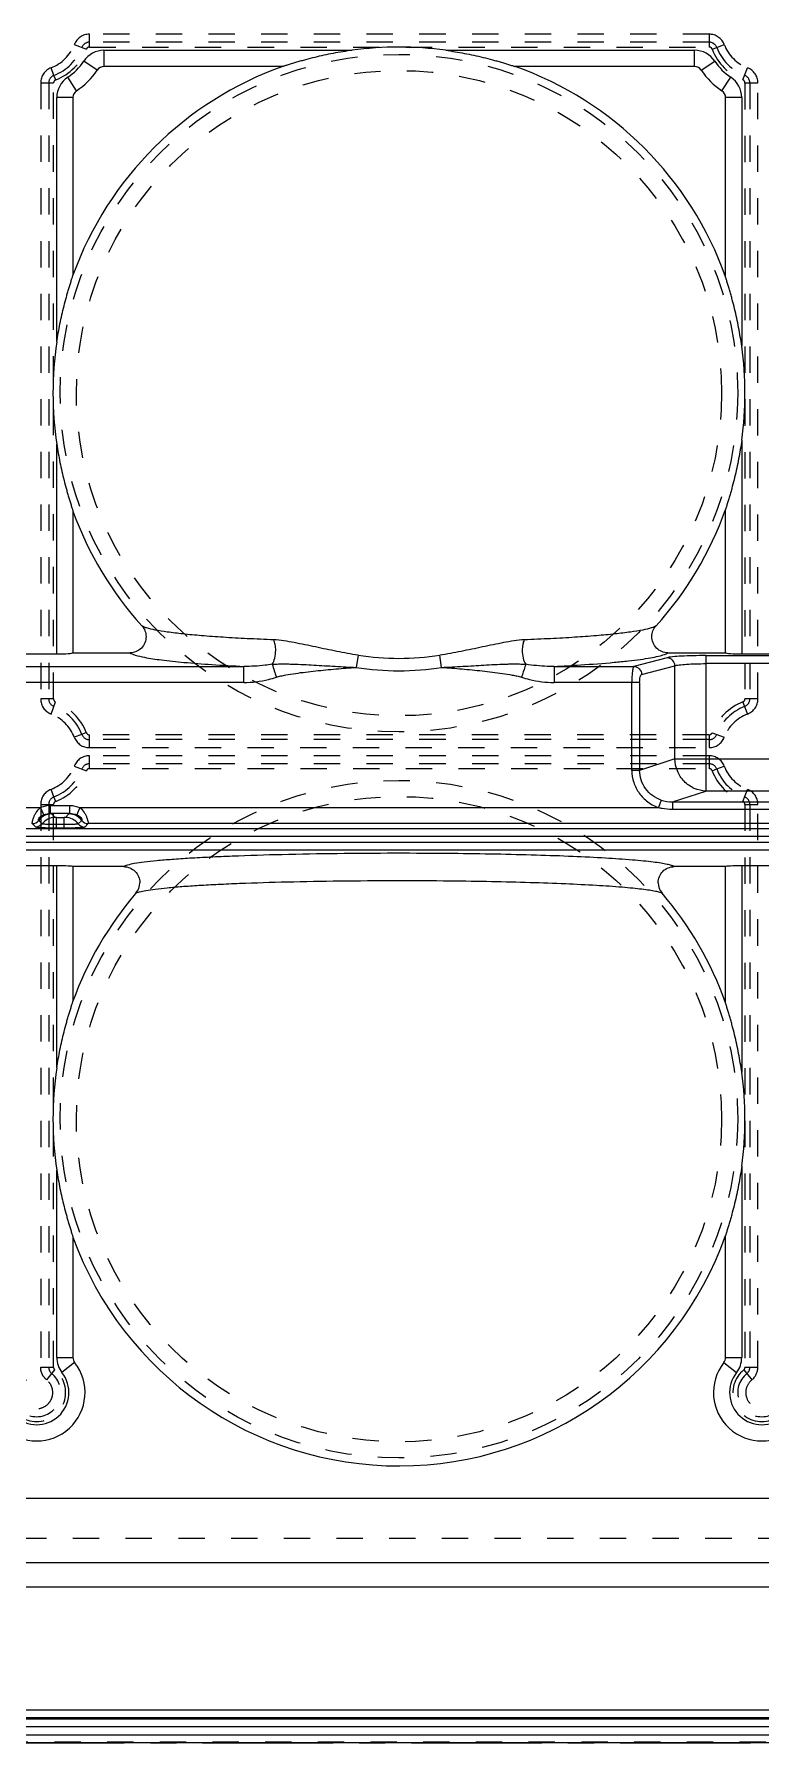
# Model space of a CAD drawing. Header units: millimetres. Extents: x -840 to 1682, y -9216 to -2117.
# Drawn here: x 79.6 to 124.6, y -2617 to -2511.1 of the extents above; entities that cross this region are included whole.
import ezdxf

# ---------------------------------------------------------------- set-up
doc = ezdxf.new("R2010")
doc.units = ezdxf.units.MM
doc.header["$LTSCALE"] = 16.335
doc.linetypes.add('CENTER', pattern=[0.6, 0.375, -0.075, 0.075, -0.075])
doc.linetypes.add('HIDDEN', pattern=[0.2, 0.1, -0.1])
doc.layers.get('0').update_dxf_attribs({"linetype": 'CONTINUOUS'})
doc.layers.add('DEFAULT_2', color=8, linetype='HIDDEN')

msp = doc.modelspace()

# ---------------------------------------------------------------- linework, layer by layer
at = {"color": 7, "linetype": 'Continuous'}
for p, q in [((83.9, -2512.081), (83.9, -2513.081)), ((83.9, -2512.081), (99.281, -2512.081)), ((105.091, -2512.081), (120.51, -2512.081)), ((120.51, -2513.081), (120.51, -2512.081)), ((83.482, -2513.306), (82.647, -2512.756)), ((94.979, -2513.081), (83.9, -2513.081)), ((120.51, -2513.081), (109.393, -2513.081)), ((120.928, -2513.306), (121.763, -2512.756)), ((82.199, -2514.59), (81.649, -2513.754)), ((122.211, -2514.59), (122.761, -2513.754)), ((80.974, -2530.16), (80.974, -2515.007)), ((81.974, -2515.007), (80.974, -2515.007)), ((81.974, -2515.007), (81.974, -2526.018)), ((122.436, -2526.125), (122.436, -2515.007)), ((123.436, -2515.007), (122.436, -2515.007)), ((123.436, -2515.007), (123.436, -2530.427)), ((123.436, -2536.236), (123.436, -2549.492)), ((80.974, -2549.492), (80.974, -2536.502)), ((81.974, -2540.644), (81.974, -2549.422)), ((122.436, -2549.422), (122.436, -2540.538)), ((78.474, -2549.492), (80.974, -2549.492)), ((81.974, -2549.422), (85.509, -2549.422)), ((99.658, -2549.576), (99.54, -2550.331)), ((104.832, -2550.331), (104.714, -2549.576)), ((118.805, -2549.729), (116.747, -2550.266)), ((118.863, -2549.422), (122.436, -2549.422)), ((121.22, -2549.6), (128.151, -2549.6)), ((121.22, -2549.6), (121.22, -2557.991)), ((128.151, -2550.098), (121.22, -2550.098)), ((123.436, -2549.492), (125.936, -2549.492)), ((92.569, -2551.264), (74.845, -2551.264)), ((75.844, -2550.266), (92.569, -2550.266)), ((92.569, -2551.264), (92.569, -2550.266)), ((111.803, -2550.266), (116.747, -2550.266)), ((111.803, -2550.266), (111.803, -2551.264)), ((117.106, -2551.264), (111.803, -2551.264)), ((116.623, -2556.711), (116.623, -2551.264)), ((117.106, -2551.264), (117.106, -2556.711)), ((117.23, -2550.765), (119.289, -2550.228)), ((119.289, -2555.999), (119.289, -2550.228)), ((119.289, -2555.999), (117.106, -2556.711)), ((119.289, -2555.999), (130.083, -2555.999)), ((117.106, -2556.711), (116.623, -2556.711)), ((118.443, -2558.551), (118.279, -2559.016)), ((119.15, -2558.667), (121.22, -2557.991)), ((119.15, -2558.667), (130.221, -2558.667)), ((119.15, -2558.667), (119.15, -2559.115)), ((128.151, -2557.991), (121.22, -2557.991)), ((75.844, -2559.016), (79.971, -2559.016)), ((80.162, -2559.47), (79.971, -2559.016)), ((80.591, -2558.89), (81.781, -2558.89)), ((80.591, -2559.39), (80.591, -2558.89)), ((81.781, -2559.39), (80.591, -2559.39)), ((80.865, -2559.629), (80.65, -2559.414)), ((80.949, -2559.633), (81.422, -2559.633)), ((80.949, -2560.294), (80.949, -2559.633)), ((81.422, -2560.294), (81.422, -2559.633)), ((81.721, -2559.414), (81.506, -2559.629)), ((81.781, -2559.39), (81.781, -2558.89)), ((82.4, -2559.016), (82.21, -2559.471)), ((82.4, -2559.016), (118.279, -2559.016)), ((119.15, -2559.115), (130.221, -2559.115)), ((75.589, -2560.307), (173.782, -2560.307)), ((79.452, -2560.015), (79.668, -2560.23)), ((80.067, -2560.03), (79.852, -2559.815)), ((81.422, -2560.074), (80.949, -2560.074)), ((81.422, -2560.294), (80.95, -2560.294)), ((82.52, -2559.815), (82.305, -2560.03)), ((82.704, -2560.23), (82.92, -2560.015)), ((166.452, -2560.015), (82.92, -2560.015)), ((173.782, -2560.806), (75.589, -2560.806)), ((76.15, -2561.157), (173.221, -2561.157)), ((173.221, -2561.657), (76.15, -2561.657)), ((80.974, -2562.627), (78.474, -2562.627)), ((80.974, -2575.16), (80.974, -2562.627)), ((85.12, -2562.68), (81.974, -2562.68)), ((81.974, -2562.68), (81.974, -2571.018)), ((122.436, -2562.68), (119.252, -2562.68)), ((122.436, -2571.125), (122.436, -2562.68)), ((125.936, -2562.627), (123.436, -2562.627)), ((123.436, -2562.627), (123.436, -2575.427)), ((80.974, -2593.11), (80.974, -2581.502)), ((123.436, -2581.236), (123.436, -2593.11)), ((81.974, -2585.644), (81.974, -2593.11)), ((122.436, -2593.11), (122.436, -2585.538)), ((80.974, -2593.11), (81.974, -2593.11)), ((82.081, -2593.419), (81.295, -2594.038)), ((122.329, -2593.419), (123.114, -2594.038)), ((122.436, -2593.11), (123.436, -2593.11)), ((54.686, -2601.831), (194.686, -2601.831)), ((194.686, -2605.831), (54.686, -2605.831)), ((194.686, -2607.331), (54.686, -2607.331)), ((54.686, -2614.935), (194.686, -2614.935)), ((194.686, -2615.435), (54.686, -2615.435)), ((54.686, -2615.49), (194.686, -2615.49)), ((194.686, -2615.989), (54.686, -2615.989)), ((54.686, -2616.488), (194.686, -2616.488)), ((194.686, -2616.987), (54.686, -2616.987))]:
    msp.add_line(p, q, dxfattribs=at)
at = {"color": 1, "linetype": 'CENTER', "ltscale": 1.320531}
msp.add_line((-26.47, -2616.987, 0), (275.842, -2616.987), dxfattribs=at)
at = {"color": 7, "linetype": 'Continuous'}
for centre, radius, start, end in [((83.9, -2513.581), 1.5, 90, 146.63299), ((102.186, -2533.331), 21.448, 82.21628, 97.78372), ((120.51, -2513.581), 1.5, 33.36701, 90), ((79.724, -2510.831), 3.5, 303.36701, 326.63299), ((102.186, -2533.331), 21.494, 109.59012, 160.10915), ((83.9, -2513.581), 0.5, 90, 146.63299), ((102.186, -2533.331), 21.494, 19.59012, 70.40988), ((120.51, -2513.581), 0.5, 33.36701, 90), ((124.686, -2510.831), 3.5, 213.36701, 236.63299), ((82.474, -2515.007), 1.5, 123.36701, 180), ((79.724, -2510.831), 4.5, 303.36701, 326.63299), ((124.686, -2510.831), 4.5, 213.36701, 236.63299), ((121.936, -2515.007), 1.5, 0, 56.63299), ((82.474, -2515.007), 0.5, 123.36701, 180), ((121.936, -2515.007), 0.5, 0, 56.63299), ((102.186, -2533.331), 21.448, 171.49761, 188.50239), ((102.186, -2533.331), 21.448, 352.21628, 7.78372), ((102.186, -2533.331), 21.494, 199.89085, 222.13302), ((102.186, -2533.331), 21.494, 317.86698, 340.40988), ((299.174, -2483.423), 215.44, 198.03883, 198.26353), ((102.186, -2533.331), 16.44, 261.15388, 278.84612), ((106.077, -2432.753), 117.653, 272.78977, 273.59528), ((102.186, -2533.331), 17.205, 261.15389, 278.84612), ((119.141, -2556.503), 2.164, 251.16862, 270.23847), ((80.654, -2560.415), 1.002, 90.18187, 143.15761), ((80.869, -2560.63), 1.002, 90.18222, 143.15791), ((81.503, -2560.63), 1.002, 36.83752, 89.8235), ((81.718, -2560.415), 1.002, 36.84223, 89.81792), ((79.451, -2559.513), 0.501, 270.06267, 323.01742), ((82.705, -2559.73), 0.501, 216.82973, 269.82352), ((82.919, -2559.515), 0.5, 216.86998, 270.04983), ((85.117, -2563.678), 1.002, 319.28714, 359.79701), ((119.255, -2563.677), 1.002, 180.21605, 220.71026), ((102.186, -2578.331), 21.494, 139.35698, 160.10915), ((102.186, -2578.331), 21.494, 19.59012, 40.64302), ((102.186, -2578.331), 21.448, 171.49761, 188.50239), ((102.186, -2578.331), 21.448, 352.21628, 7.78372), ((102.186, -2578.331), 21.494, 199.89085, 340.40988), ((79.724, -2595.275), 3, 141.78679, 38.21321), ((82.474, -2593.11), 1.5, 180, 218.21321), ((82.474, -2593.11), 0.5, 180, 218.21321), ((124.686, -2595.275), 3, 141.78679, 38.21321), ((121.936, -2593.11), 0.5, 321.78679, 0), ((121.936, -2593.11), 1.5, 321.78679, 360), ((79.724, -2595.275), 2, 141.78679, 38.21321), ((124.686, -2595.275), 2, 141.78679, 38.21321)]:
    msp.add_arc(centre, radius, start, end, dxfattribs=at)
for centre, ratio, start_param, end_param in [((80.974, -2549.422), 0.0699268, -1.5707963, 0), ((123.436, -2549.422), 0.0699268, 3.1415927, 4.712389), ((80.974, -2562.68), 0.0524078, 0, 1.5707963), ((123.436, -2562.68), 0.0524078, 1.5707963, 3.1415927)]:
    msp.add_ellipse(centre, major_axis=(1, 0), ratio=ratio, start_param=start_param, end_param=end_param, dxfattribs=at)
for points, knots in [([(99.281, -2512.081), (98.891, -2512.135), (98.308, -2512.23), (97.536, -2512.388), (96.964, -2512.52), (96.491, -2512.64), (96.119, -2512.742), (95.845, -2512.821), (95.581, -2512.899), (95.368, -2512.964), (95.21, -2513.013), (95.108, -2513.044), (95.037, -2513.067), (94.997, -2513.077), (94.983, -2513.081), (94.979, -2513.081)], [0, 0, 0, 0, 0.2672521, 0.4007301, 0.5338319, 0.6660163, 0.7314024, 0.7959073, 0.8588679, 0.9187894, 0.9465172, 0.9713472, 0.9907663, 0.9970191, 1, 1, 1, 1]), ([(105.091, -2512.081), (105.481, -2512.135), (106.064, -2512.23), (106.835, -2512.388), (107.408, -2512.52), (107.88, -2512.64), (108.253, -2512.742), (108.526, -2512.821), (108.791, -2512.899), (109.003, -2512.964), (109.162, -2513.013), (109.263, -2513.044), (109.334, -2513.067), (109.375, -2513.077), (109.388, -2513.081), (109.393, -2513.081)], [0, 0, 0, 0, 0.2672521, 0.4007301, 0.533832, 0.6660163, 0.7314024, 0.7959073, 0.8588679, 0.9187894, 0.9465172, 0.9713472, 0.9907663, 0.9970191, 1, 1, 1, 1]), ([(80.974, -2530.16), (81.03, -2529.783), (81.129, -2529.22), (81.289, -2528.476), (81.422, -2527.923), (81.542, -2527.468), (81.643, -2527.109), (81.72, -2526.846), (81.797, -2526.591), (81.861, -2526.388), (81.908, -2526.236), (81.938, -2526.14), (81.96, -2526.073), (81.97, -2526.035), (81.974, -2526.022), (81.974, -2526.018)], [0, 0, 0, 0, 0.2680547, 0.4019063, 0.5353348, 0.6677546, 0.7331989, 0.7976955, 0.8605415, 0.9201663, 0.9476319, 0.9720897, 0.9910511, 0.9971062, 1, 1, 1, 1]), ([(123.436, -2530.427), (123.382, -2530.036), (123.287, -2529.453), (123.129, -2528.682), (122.997, -2528.109), (122.877, -2527.637), (122.775, -2527.264), (122.697, -2526.991), (122.618, -2526.726), (122.553, -2526.514), (122.504, -2526.355), (122.473, -2526.254), (122.451, -2526.183), (122.44, -2526.142), (122.436, -2526.129), (122.436, -2526.125)], [0, 0, 0, 0, 0.2672521, 0.4007301, 0.5338319, 0.6660163, 0.7314024, 0.7959074, 0.8588679, 0.9187894, 0.9465172, 0.9713472, 0.9907663, 0.9970191, 1, 1, 1, 1]), ([(123.436, -2536.236), (123.382, -2536.626), (123.287, -2537.21), (123.129, -2537.981), (122.997, -2538.554), (122.877, -2539.026), (122.775, -2539.398), (122.697, -2539.672), (122.618, -2539.937), (122.553, -2540.149), (122.504, -2540.307), (122.473, -2540.409), (122.451, -2540.48), (122.44, -2540.52), (122.436, -2540.534), (122.436, -2540.538)], [0, 0, 0, 0, 0.2672521, 0.4007301, 0.5338319, 0.6660163, 0.7314024, 0.7959073, 0.8588679, 0.9187894, 0.9465172, 0.9713472, 0.9907663, 0.9970191, 1, 1, 1, 1]), ([(80.974, -2536.502), (81.03, -2536.879), (81.129, -2537.442), (81.289, -2538.187), (81.422, -2538.739), (81.542, -2539.195), (81.643, -2539.554), (81.72, -2539.817), (81.797, -2540.072), (81.861, -2540.275), (81.908, -2540.426), (81.938, -2540.522), (81.96, -2540.59), (81.97, -2540.628), (81.974, -2540.64), (81.974, -2540.644)], [0, 0, 0, 0, 0.2680549, 0.4019066, 0.5353352, 0.6677552, 0.7331996, 0.7976963, 0.8605423, 0.9201672, 0.9476326, 0.9720906, 0.9910512, 0.9971062, 1, 1, 1, 1]), ([(86.246, -2547.751), (86.328, -2547.841), (86.459, -2548.053), (86.506, -2548.298), (86.507, -2548.42)], [0, 0, 0, 0, 0.4998658, 1, 1, 1, 1]), ([(94.421, -2548.623), (93.875, -2548.601), (92.83, -2548.555), (91.338, -2548.471), (90.005, -2548.375), (88.852, -2548.269), (87.893, -2548.155), (87.144, -2548.035), (86.656, -2547.926), (86.381, -2547.828), (86.283, -2547.778), (86.246, -2547.751)], [0, 0, 0, 0, 0.1985426, 0.3805825, 0.5432661, 0.684339, 0.8018226, 0.8941066, 0.9601588, 0.9832801, 1, 1, 1, 1]), ([(118.126, -2547.751), (118.089, -2547.778), (117.99, -2547.828), (117.716, -2547.926), (117.227, -2548.035), (116.478, -2548.155), (115.52, -2548.269), (114.366, -2548.375), (113.034, -2548.471), (111.542, -2548.555), (110.496, -2548.601), (109.951, -2548.623)], [0, 0, 0, 0, 0.0167199, 0.0398412, 0.1058934, 0.1981774, 0.315661, 0.4567339, 0.6194175, 0.8014574, 1, 1, 1, 1]), ([(117.865, -2548.42), (117.866, -2548.298), (117.912, -2548.053), (118.044, -2547.841), (118.126, -2547.751)], [0, 0, 0, 0, 0.5001343, 1, 1, 1, 1]), ([(86.507, -2548.42), (86.508, -2548.55), (86.458, -2548.814), (86.236, -2549.148), (85.903, -2549.37), (85.639, -2549.422), (85.509, -2549.422)], [0, 0, 0, 0, 0.2499703, 0.499938, 0.74995, 1, 1, 1, 1]), ([(99.658, -2549.576), (99.213, -2549.507), (98.327, -2549.344), (97.227, -2549.112), (96.351, -2548.925), (95.7, -2548.794), (95.059, -2548.682), (94.632, -2548.63), (94.421, -2548.622)], [0, 0, 0, 0, 0.253636, 0.5071051, 0.6332358, 0.7581463, 0.8810535, 1, 1, 1, 1]), ([(94.545, -2549.273), (94.545, -2549.155), (94.526, -2548.933), (94.464, -2548.717), (94.421, -2548.623)], [0, 0, 0, 0, 0.5317047, 1, 1, 1, 1]), ([(109.951, -2548.622), (109.74, -2548.63), (109.313, -2548.682), (108.671, -2548.794), (108.02, -2548.925), (107.145, -2549.112), (106.045, -2549.344), (105.159, -2549.507), (104.714, -2549.576)], [0, 0, 0, 0, 0.1189365, 0.2418423, 0.3667554, 0.4928877, 0.746361, 1, 1, 1, 1]), ([(109.951, -2548.623), (109.907, -2548.717), (109.846, -2548.933), (109.827, -2549.155), (109.827, -2549.273)], [0, 0, 0, 0, 0.4682953, 1, 1, 1, 1]), ([(118.863, -2549.422), (118.732, -2549.422), (118.469, -2549.37), (118.136, -2549.148), (117.914, -2548.814), (117.864, -2548.55), (117.865, -2548.42)], [0, 0, 0, 0, 0.2500528, 0.5000632, 0.7500283, 1, 1, 1, 1]), ([(85.509, -2549.422), (85.549, -2549.451), (85.656, -2549.504), (85.952, -2549.608), (86.212, -2549.664), (86.404, -2549.702)], [0, 0, 0, 0, 0.1582489, 0.3767263, 1, 1, 1, 1]), ([(86.404, -2549.702), (86.752, -2549.77), (87.569, -2549.889), (88.96, -2550.034), (90.666, -2550.164), (91.904, -2550.234), (92.569, -2550.266)], [0, 0, 0, 0, 0.1718502, 0.399427, 0.6776951, 1, 1, 1, 1]), ([(94.324, -2550.136), (94.178, -2550.16), (93.596, -2550.243), (93.007, -2550.275), (92.569, -2550.266)], [0, 0, 0, 0, 0.2529661, 1, 1, 1, 1]), ([(94.324, -2550.136), (94.402, -2550.023), (94.51, -2549.735), (94.545, -2549.435), (94.545, -2549.273)], [0, 0, 0, 0, 0.4596432, 1, 1, 1, 1]), ([(94.324, -2550.137), (94.428, -2550.125), (94.64, -2550.119), (94.96, -2550.115), (95.283, -2550.116), (95.717, -2550.128), (96.262, -2550.15), (97.135, -2550.197), (98.227, -2550.263), (99.102, -2550.312), (99.54, -2550.331)], [0, 0, 0, 0, 0.0602949, 0.1216784, 0.1837314, 0.2460349, 0.3711525, 0.4966675, 0.7482224, 1, 1, 1, 1]), ([(104.832, -2550.331), (105.269, -2550.309), (106.144, -2550.265), (107.237, -2550.197), (108.109, -2550.15), (108.654, -2550.128), (109.088, -2550.116), (109.411, -2550.114), (109.731, -2550.119), (109.943, -2550.125), (110.047, -2550.137)], [0, 0, 0, 0, 0.2517823, 0.5033388, 0.6288513, 0.7539728, 0.8162741, 0.8783104, 0.9397326, 1, 1, 1, 1]), ([(110.047, -2550.137), (110.03, -2550.187), (109.942, -2550.455), (109.855, -2550.722), (109.784, -2550.939)], [0, 0, 0, 0, 0.1891415, 1, 1, 1, 1]), ([(109.827, -2549.273), (109.827, -2549.435), (109.861, -2549.735), (109.97, -2550.023), (110.047, -2550.136)], [0, 0, 0, 0, 0.5403547, 1, 1, 1, 1]), ([(111.803, -2550.266), (111.658, -2550.269), (111.071, -2550.266), (110.484, -2550.208), (110.047, -2550.136)], [0, 0, 0, 0, 0.2466728, 1, 1, 1, 1]), ([(113.455, -2550.174), (114.148, -2550.13), (115.134, -2550.058), (116.369, -2549.934), (117.121, -2549.843), (117.747, -2549.747), (118.243, -2549.649), (118.603, -2549.549), (118.797, -2549.47), (118.863, -2549.422)], [0, 0, 0, 0, 0.3803848, 0.54071, 0.6792849, 0.7950718, 0.887301, 0.9554954, 1, 1, 1, 1]), ([(121.22, -2549.6), (120.951, -2549.6), (120.444, -2549.605), (119.75, -2549.63), (119.259, -2549.662), (118.962, -2549.698), (118.85, -2549.717), (118.805, -2549.729)], [0, 0, 0, 0, 0.3323026, 0.6293088, 0.8597748, 0.9422444, 1, 1, 1, 1]), ([(119.289, -2550.228), (119.286, -2550.102), (119.185, -2549.844), (118.929, -2549.731), (118.806, -2549.729)], [0, 0, 0, 0, 0.5055627, 1, 1, 1, 1]), ([(119.289, -2550.228), (119.324, -2550.216), (119.414, -2550.197), (119.652, -2550.161), (120.045, -2550.128), (120.6, -2550.104), (121.006, -2550.098), (121.22, -2550.098)], [0, 0, 0, 0, 0.0583906, 0.1412184, 0.3718441, 0.6685331, 1, 1, 1, 1]), ([(92.569, -2551.264), (93.08, -2551.264), (93.767, -2551.179), (94.424, -2550.992), (94.587, -2550.939)], [0, 0, 0, 0, 0.7496032, 1, 1, 1, 1]), ([(94.587, -2550.941), (94.68, -2550.909), (94.873, -2550.86), (95.27, -2550.777), (95.78, -2550.697), (96.399, -2550.614), (97.232, -2550.52), (98.279, -2550.422), (99.119, -2550.359), (99.54, -2550.331)], [0, 0, 0, 0, 0.0588837, 0.1193484, 0.243262, 0.3684963, 0.4943036, 0.7468201, 1, 1, 1, 1]), ([(104.832, -2550.331), (105.253, -2550.359), (106.093, -2550.422), (107.141, -2550.521), (107.975, -2550.615), (108.595, -2550.698), (109.105, -2550.778), (109.5, -2550.86), (109.692, -2550.909), (109.784, -2550.94)], [0, 0, 0, 0, 0.2533793, 0.5060914, 0.6319981, 0.7573229, 0.8813502, 0.9416331, 1, 1, 1, 1]), ([(109.784, -2550.939), (109.947, -2550.992), (110.604, -2551.179), (111.291, -2551.264), (111.803, -2551.264)], [0, 0, 0, 0, 0.2503917, 1, 1, 1, 1]), ([(116.747, -2550.266), (116.736, -2550.272), (116.716, -2550.306), (116.695, -2550.369), (116.675, -2550.465), (116.649, -2550.643), (116.628, -2550.913), (116.623, -2551.141), (116.623, -2551.264)], [0, 0, 0, 0, 0.0384009, 0.1054832, 0.2019982, 0.325442, 0.6375242, 1, 1, 1, 1]), ([(116.747, -2550.266), (116.871, -2550.269), (117.126, -2550.381), (117.228, -2550.639), (117.23, -2550.765)], [0, 0, 0, 0, 0.494428, 1, 1, 1, 1]), ([(117.106, -2551.264), (117.106, -2551.202), (117.111, -2551.088), (117.136, -2550.934), (117.168, -2550.827), (117.209, -2550.771), (117.23, -2550.765)], [0, 0, 0, 0, 0.3493043, 0.6522328, 0.872986, 1, 1, 1, 1]), ([(121.22, -2557.991), (120.971, -2557.985), (120.467, -2557.871), (119.833, -2557.423), (119.403, -2556.77), (119.294, -2556.255), (119.289, -2555.999)], [0, 0, 0, 0, 0.245762, 0.4950758, 0.7472487, 1, 1, 1, 1]), ([(116.623, -2556.711), (116.623, -2556.963), (116.702, -2557.469), (117.05, -2558.151), (117.589, -2558.694), (118.042, -2558.932), (118.279, -2559.016)], [0, 0, 0, 0, 0.249992, 0.4999575, 0.7499622, 1, 1, 1, 1]), ([(118.443, -2558.551), (118.065, -2558.422), (117.366, -2557.929), (117.104, -2557.109), (117.106, -2556.711)], [0, 0, 0, 0, 0.5014469, 1, 1, 1, 1]), ([(79.452, -2560.015), (79.45, -2560.011), (79.45, -2560), (79.451, -2559.979), (79.455, -2559.947), (79.466, -2559.885), (79.489, -2559.785), (79.532, -2559.644), (79.599, -2559.484), (79.73, -2559.258), (79.867, -2559.104), (79.971, -2559.016)], [0, 0, 0, 0, 0.0095286, 0.0282282, 0.0561873, 0.0931447, 0.1924247, 0.3216457, 0.4746722, 0.6437034, 1, 1, 1, 1]), ([(79.852, -2559.815), (79.849, -2559.813), (79.845, -2559.801), (79.844, -2559.765), (79.853, -2559.707), (79.891, -2559.631), (79.965, -2559.568), (80.059, -2559.513), (80.127, -2559.483), (80.162, -2559.47)], [0, 0, 0, 0, 0.0222319, 0.0644388, 0.2204978, 0.3573571, 0.5611975, 0.781847, 1, 1, 1, 1]), ([(80.65, -2559.414), (80.648, -2559.411), (80.63, -2559.399), (80.608, -2559.394), (80.591, -2559.39)], [0, 0, 0, 0, 0.1562134, 1, 1, 1, 1]), ([(80.949, -2559.633), (80.939, -2559.633), (80.92, -2559.633), (80.895, -2559.632), (80.878, -2559.63), (80.867, -2559.631), (80.865, -2559.629)], [0, 0, 0, 0, 0.3603687, 0.6737862, 0.9001245, 1, 1, 1, 1]), ([(81.506, -2559.629), (81.504, -2559.631), (81.494, -2559.63), (81.477, -2559.632), (81.451, -2559.633), (81.432, -2559.633), (81.422, -2559.633)], [0, 0, 0, 0, 0.0998736, 0.3262089, 0.6396259, 1, 1, 1, 1]), ([(81.781, -2559.39), (81.774, -2559.391), (81.753, -2559.397), (81.731, -2559.404), (81.721, -2559.414)], [0, 0, 0, 0, 0.3556612, 1, 1, 1, 1]), ([(82.21, -2559.47), (82.244, -2559.483), (82.312, -2559.513), (82.407, -2559.568), (82.481, -2559.631), (82.519, -2559.707), (82.528, -2559.765), (82.527, -2559.801), (82.523, -2559.813), (82.52, -2559.815)], [0, 0, 0, 0, 0.2180196, 0.4382737, 0.6424046, 0.78023, 0.9356886, 0.9777985, 1, 1, 1, 1]), ([(82.4, -2559.016), (82.505, -2559.104), (82.642, -2559.258), (82.772, -2559.485), (82.839, -2559.645), (82.883, -2559.785), (82.906, -2559.885), (82.916, -2559.947), (82.921, -2559.979), (82.922, -2560), (82.922, -2560.011), (82.92, -2560.015)], [0, 0, 0, 0, 0.3565989, 0.5255132, 0.6787638, 0.8078898, 0.9070026, 0.9438797, 0.9717622, 0.9904672, 1, 1, 1, 1]), ([(118.279, -2559.016), (118.35, -2559.032), (118.637, -2559.091), (118.93, -2559.115), (119.15, -2559.115)], [0, 0, 0, 0, 0.2480986, 1, 1, 1, 1]), ([(80.95, -2560.294), (80.791, -2560.294), (80.56, -2560.292), (80.265, -2560.284), (80.076, -2560.277), (79.918, -2560.268), (79.798, -2560.257), (79.721, -2560.248), (79.683, -2560.238), (79.671, -2560.234), (79.668, -2560.23)], [0, 0, 0, 0, 0.3700429, 0.538497, 0.6875436, 0.8119488, 0.9074363, 0.9704806, 0.9893804, 1, 1, 1, 1]), ([(80.949, -2560.074), (80.84, -2560.074), (80.681, -2560.072), (80.478, -2560.067), (80.348, -2560.062), (80.24, -2560.055), (80.156, -2560.049), (80.103, -2560.04), (80.073, -2560.036), (80.067, -2560.03)], [0, 0, 0, 0, 0.37001, 0.5385024, 0.6875413, 0.8118319, 0.9072853, 0.9705228, 1, 1, 1, 1]), ([(82.304, -2560.03), (82.298, -2560.036), (82.269, -2560.04), (82.216, -2560.049), (82.132, -2560.055), (82.024, -2560.062), (81.893, -2560.067), (81.69, -2560.072), (81.532, -2560.074), (81.422, -2560.074)], [0, 0, 0, 0, 0.0292857, 0.0923867, 0.1879045, 0.3123134, 0.4613687, 0.6298512, 1, 1, 1, 1]), ([(82.704, -2560.23), (82.695, -2560.239), (82.652, -2560.245), (82.575, -2560.258), (82.453, -2560.267), (82.296, -2560.277), (82.106, -2560.284), (81.812, -2560.292), (81.581, -2560.294), (81.422, -2560.294)], [0, 0, 0, 0, 0.0296319, 0.0923516, 0.1877508, 0.3122422, 0.4613334, 0.6298126, 1, 1, 1, 1]), ([(105.529, -2561.87), (104.33, -2561.858), (101.937, -2561.847), (98.407, -2561.869), (95.044, -2561.928), (92.416, -2562.008), (90.509, -2562.092), (89.264, -2562.159), (88.162, -2562.232), (87.217, -2562.311), (86.438, -2562.394), (85.835, -2562.479), (85.444, -2562.556), (85.226, -2562.625), (85.149, -2562.66), (85.12, -2562.68)], [0, 0, 0, 0, 0.175704, 0.3508607, 0.5177021, 0.6688351, 0.7363827, 0.7975757, 0.8517268, 0.8982571, 0.9366522, 0.9665371, 0.9876397, 0.9948902, 1, 1, 1, 1]), ([(85.12, -2562.68), (85.25, -2562.68), (85.513, -2562.732), (85.846, -2562.954), (86.069, -2563.288), (86.119, -2563.551), (86.119, -2563.681)], [0, 0, 0, 0, 0.2500212, 0.5000408, 0.7500193, 1, 1, 1, 1]), ([(119.252, -2562.68), (119.202, -2562.647), (119.056, -2562.593), (118.781, -2562.526), (118.397, -2562.459), (117.908, -2562.392), (117.316, -2562.328), (116.332, -2562.24), (114.879, -2562.142), (112.894, -2562.045), (110.629, -2561.965), (108.142, -2561.905), (106.417, -2561.88), (105.529, -2561.87)], [0, 0, 0, 0, 0.012926, 0.0334713, 0.0617448, 0.0976529, 0.1409844, 0.1914975, 0.3127275, 0.4582425, 0.6242201, 0.8064578, 1, 1, 1, 1]), ([(118.253, -2563.681), (118.252, -2563.551), (118.304, -2563.288), (118.525, -2562.954), (118.858, -2562.732), (119.121, -2562.68), (119.252, -2562.68)], [0, 0, 0, 0, 0.2499662, 0.4998712, 0.7499574, 1, 1, 1, 1]), ([(85.876, -2564.331), (85.903, -2564.312), (85.977, -2564.279), (86.183, -2564.213), (86.555, -2564.139), (87.13, -2564.057), (87.874, -2563.978), (88.776, -2563.903), (89.829, -2563.832), (91.019, -2563.768), (92.843, -2563.688), (95.355, -2563.611), (98.571, -2563.555), (101.946, -2563.533), (104.234, -2563.544), (105.38, -2563.556)], [0, 0, 0, 0, 0.0050521, 0.0122487, 0.0332584, 0.0630732, 0.1014205, 0.1479233, 0.2020677, 0.2632689, 0.3308409, 0.4820432, 0.6489726, 0.8242123, 1, 1, 1, 1]), ([(105.38, -2563.556), (106.23, -2563.565), (107.88, -2563.589), (110.258, -2563.647), (112.425, -2563.724), (114.322, -2563.816), (115.712, -2563.91), (116.651, -2563.994), (117.217, -2564.056), (117.683, -2564.119), (118.049, -2564.183), (118.31, -2564.248), (118.449, -2564.299), (118.495, -2564.331)], [0, 0, 0, 0, 0.1937159, 0.3760349, 0.5421527, 0.6877198, 0.8089572, 0.8594527, 0.9027426, 0.9385828, 0.9667684, 0.9872025, 1, 1, 1, 1]), ([(80.974, -2575.16), (81.03, -2574.783), (81.129, -2574.22), (81.289, -2573.476), (81.422, -2572.923), (81.542, -2572.468), (81.643, -2572.109), (81.72, -2571.846), (81.797, -2571.591), (81.861, -2571.388), (81.908, -2571.236), (81.938, -2571.14), (81.96, -2571.073), (81.97, -2571.035), (81.974, -2571.022), (81.974, -2571.018)], [0, 0, 0, 0, 0.2680547, 0.4019063, 0.5353348, 0.6677546, 0.7331989, 0.7976955, 0.8605415, 0.9201663, 0.9476319, 0.9720897, 0.9910511, 0.9971062, 1, 1, 1, 1]), ([(123.436, -2575.427), (123.382, -2575.036), (123.287, -2574.453), (123.129, -2573.682), (122.997, -2573.109), (122.877, -2572.637), (122.775, -2572.264), (122.697, -2571.991), (122.618, -2571.726), (122.553, -2571.514), (122.504, -2571.355), (122.473, -2571.254), (122.451, -2571.183), (122.44, -2571.142), (122.436, -2571.129), (122.436, -2571.125)], [0, 0, 0, 0, 0.2672521, 0.4007301, 0.5338319, 0.6660163, 0.7314024, 0.7959074, 0.8588679, 0.9187894, 0.9465172, 0.9713472, 0.9907663, 0.9970191, 1, 1, 1, 1]), ([(80.974, -2581.502), (81.03, -2581.879), (81.129, -2582.442), (81.289, -2583.187), (81.422, -2583.739), (81.542, -2584.195), (81.643, -2584.554), (81.72, -2584.817), (81.797, -2585.072), (81.861, -2585.275), (81.908, -2585.426), (81.938, -2585.522), (81.96, -2585.59), (81.97, -2585.628), (81.974, -2585.64), (81.974, -2585.644)], [0, 0, 0, 0, 0.2680549, 0.4019066, 0.5353352, 0.6677552, 0.7331996, 0.7976963, 0.8605423, 0.9201672, 0.9476326, 0.9720906, 0.9910512, 0.9971062, 1, 1, 1, 1]), ([(123.436, -2581.236), (123.382, -2581.626), (123.287, -2582.21), (123.129, -2582.981), (122.997, -2583.554), (122.877, -2584.026), (122.775, -2584.398), (122.697, -2584.672), (122.618, -2584.937), (122.553, -2585.149), (122.504, -2585.307), (122.473, -2585.409), (122.451, -2585.48), (122.44, -2585.52), (122.436, -2585.534), (122.436, -2585.538)], [0, 0, 0, 0, 0.2672521, 0.4007301, 0.5338319, 0.6660163, 0.7314024, 0.7959073, 0.8588679, 0.9187894, 0.9465172, 0.9713472, 0.9907663, 0.9970191, 1, 1, 1, 1])]:
    msp.add_open_spline(points, degree=3, knots=knots, dxfattribs=at)
for points in [[(80.591, -2558.89), (80.38, -2558.89), (80.166, -2558.935), (79.971, -2559.016)], [(80.162, -2559.47), (80.298, -2559.418), (80.445, -2559.389), (80.591, -2559.39)], [(81.781, -2558.89), (81.992, -2558.89), (82.206, -2558.935), (82.4, -2559.016)], [(81.781, -2559.39), (81.926, -2559.389), (82.074, -2559.418), (82.21, -2559.47)], [(80.067, -2560.03), (79.978, -2560.149), (79.817, -2560.23), (79.668, -2560.23)]]:
    msp.add_open_spline(points, degree=3, dxfattribs=at)
at = {"layer": 'DEFAULT_2', "color": 8, "linetype": 'HIDDEN'}
for p, q in [((82.059, -2511.724), (82.806, -2512.01)), ((82.993, -2511.881), (82.993, -2511.081)), ((121.417, -2511.081), (82.993, -2511.081)), ((121.417, -2511.581), (82.993, -2511.581)), ((83.005, -2511.881), (121.417, -2511.881)), ((121.417, -2511.081), (121.417, -2511.881)), ((121.607, -2512.02), (121.884, -2511.903)), ((121.884, -2511.903), (122.351, -2511.724)), ((79.974, -2514.1), (79.974, -2552.285)), ((79.974, -2514.1), (80.774, -2514.1)), ((80.474, -2514.1), (80.474, -2552.285)), ((80.795, -2513.633), (80.617, -2513.166)), ((80.774, -2552.274), (80.774, -2514.1)), ((80.912, -2513.91), (80.795, -2513.633)), ((123.507, -2513.914), (123.793, -2513.166)), ((123.636, -2514.1), (124.436, -2514.1)), ((123.636, -2514.112), (123.636, -2552.285)), ((123.936, -2514.1), (123.936, -2552.285)), ((124.436, -2552.285), (124.436, -2514.1)), ((80.774, -2552.285), (79.974, -2552.285)), ((124.436, -2552.285), (123.636, -2552.285)), ((80.617, -2553.219), (80.902, -2552.472)), ((123.498, -2552.476), (123.614, -2552.752)), ((123.614, -2552.752), (123.793, -2553.219)), ((82.803, -2554.366), (82.526, -2554.483)), ((121.603, -2554.376), (122.351, -2554.662)), ((82.526, -2554.483), (82.059, -2554.662)), ((82.993, -2555.305), (82.993, -2554.505)), ((121.405, -2554.505), (82.993, -2554.505)), ((121.417, -2554.805), (82.993, -2554.805)), ((82.993, -2555.305), (121.417, -2555.305)), ((121.417, -2554.505), (121.417, -2555.305)), ((82.059, -2556.447), (82.806, -2556.733)), ((82.993, -2556.605), (82.993, -2555.805)), ((121.417, -2555.805), (82.993, -2555.805)), ((121.417, -2556.305), (82.993, -2556.305)), ((121.417, -2555.805), (121.417, -2556.605)), ((121.884, -2556.626), (122.351, -2556.447)), ((83.005, -2556.605), (121.417, -2556.605)), ((121.607, -2556.743), (121.884, -2556.626)), ((80.795, -2558.357), (80.617, -2557.89)), ((80.912, -2558.634), (80.795, -2558.357)), ((123.507, -2558.637), (123.793, -2557.89)), ((79.974, -2558.824), (80.774, -2558.824)), ((79.974, -2558.824), (79.974, -2593.712)), ((80.474, -2558.824), (80.474, -2593.714)), ((80.774, -2593.714), (80.774, -2558.824)), ((123.636, -2558.824), (124.436, -2558.824)), ((123.636, -2558.836), (123.636, -2593.714)), ((123.936, -2558.824), (123.936, -2593.714)), ((124.436, -2593.714), (124.436, -2558.824)), ((80.774, -2593.714), (79.974, -2593.714)), ((80.349, -2594.494), (80.849, -2593.87)), ((123.561, -2593.87), (124.061, -2594.494)), ((124.436, -2593.714), (123.636, -2593.714)), ((194.686, -2604.331), (54.686, -2604.331)), ((54.686, -2616.931), (194.686, -2616.931))]:
    msp.add_line(p, q, dxfattribs=at)
for centre, radius in [((102.186, -2533.331), 21), ((102.186, -2533.331), 20), ((102.186, -2578.331), 21), ((102.186, -2578.331), 20)]:
    msp.add_circle(centre, radius, dxfattribs=at)
for centre, radius, start, end in [((79.724, -2510.831), 2.5, 290.92483, 339.07517), ((79.724, -2510.831), 3, 290.92483, 339.07517), ((79.724, -2510.831), 3.3, 291.01342, 339.07517), ((82.993, -2512.081), 1, 90, 159.07517), ((82.993, -2512.081), 0.5, 90, 159.07517), ((121.417, -2512.081), 1, 20.92483, 90), ((121.417, -2512.081), 0.5, 20.92483, 90), ((124.686, -2510.831), 3.3, 201.01342, 249.07517), ((124.686, -2510.831), 3, 200.92483, 249.07517), ((124.686, -2510.831), 2.5, 200.92483, 249.07517), ((80.974, -2514.1), 1, 110.92483, 180), ((80.974, -2514.1), 0.5, 110.92483, 180), ((123.436, -2514.1), 0.5, 360, 69.07517), ((123.436, -2514.1), 1, 0, 69.07517), ((80.974, -2552.285), 1, 180, 249.07517), ((80.974, -2552.285), 0.5, 180, 249.07517), ((123.436, -2552.285), 0.5, 290.92483, 0), ((123.436, -2552.285), 1, 290.92483, 360), ((79.724, -2555.555), 2.5, 20.92483, 69.07517), ((79.724, -2555.555), 3, 20.92483, 69.07517), ((79.724, -2555.555), 3.3, 21.01342, 69.07517), ((124.686, -2555.555), 3.3, 111.01342, 159.07517), ((124.686, -2555.555), 3, 110.92483, 159.07517), ((124.686, -2555.555), 2.5, 110.92483, 159.07517), ((82.993, -2554.305), 1, 200.92483, 270), ((82.993, -2554.305), 0.5, 200.92483, 270), ((121.417, -2554.305), 0.5, 270, 339.07517), ((121.417, -2554.305), 1, 270, 339.07517), ((79.724, -2555.555), 2.5, 290.92483, 339.07517), ((82.993, -2556.805), 1, 90, 159.07517), ((82.993, -2556.805), 0.5, 90, 159.07517), ((121.417, -2556.805), 1, 20.92483, 90), ((121.417, -2556.805), 0.5, 20.92483, 90), ((124.686, -2555.555), 2.5, 200.92483, 249.07517), ((79.724, -2555.555), 3, 290.92483, 339.07517), ((79.724, -2555.555), 3.3, 291.01342, 339.07517), ((124.686, -2555.555), 3.3, 201.01342, 249.07517), ((124.686, -2555.555), 3, 200.92483, 249.07517), ((80.974, -2558.824), 1, 110.92483, 180), ((80.974, -2558.824), 0.5, 110.92483, 180), ((123.436, -2558.824), 0.5, 360, 69.07517), ((123.436, -2558.824), 1, 0, 69.07517), ((79.724, -2595.275), 1.8, 128.68219, 51.31781), ((79.724, -2595.275), 1.5, 128.68219, 51.31781), ((80.974, -2593.714), 0.5, 180, 231.31781), ((80.974, -2593.714), 0.2, 180, 231.31781), ((124.686, -2595.275), 1.8, 128.68219, 51.31781), ((124.686, -2595.275), 1.5, 128.68219, 51.31781), ((123.436, -2593.714), 0.2, 308.68219, 0), ((123.436, -2593.714), 0.5, 308.68219, 0), ((123.441, -2593.715), 0.995, 308.72917, 0.07582), ((79.724, -2595.275), 1, 277.62704, 308.68219)]:
    msp.add_arc(centre, radius, start, end, dxfattribs=at)
for points, knots in [([(83.005, -2511.881), (82.964, -2511.879), (82.877, -2511.901), (82.821, -2511.971), (82.806, -2512.01)], [0, 0, 0, 0, 0.4999602, 1, 1, 1, 1]), ([(121.605, -2512.015), (121.593, -2511.976), (121.539, -2511.907), (121.457, -2511.881), (121.417, -2511.881)], [0, 0, 0, 0, 0.4998167, 1, 1, 1, 1]), ([(80.907, -2513.912), (80.869, -2513.924), (80.8, -2513.978), (80.774, -2514.06), (80.774, -2514.1)], [0, 0, 0, 0, 0.4998167, 1, 1, 1, 1]), ([(123.636, -2514.112), (123.638, -2514.071), (123.616, -2513.984), (123.546, -2513.928), (123.507, -2513.914)], [0, 0, 0, 0, 0.4999602, 1, 1, 1, 1]), ([(80.774, -2552.274), (80.772, -2552.315), (80.794, -2552.401), (80.864, -2552.457), (80.902, -2552.472)], [0, 0, 0, 0, 0.4999602, 1, 1, 1, 1]), ([(123.502, -2552.474), (123.541, -2552.461), (123.61, -2552.408), (123.636, -2552.326), (123.636, -2552.285)], [0, 0, 0, 0, 0.4998167, 1, 1, 1, 1]), ([(82.805, -2554.371), (82.817, -2554.41), (82.87, -2554.479), (82.953, -2554.505), (82.993, -2554.505)], [0, 0, 0, 0, 0.5000049, 1, 1, 1, 1]), ([(121.405, -2554.505), (121.446, -2554.507), (121.533, -2554.485), (121.589, -2554.415), (121.603, -2554.376)], [0, 0, 0, 0, 0.4999602, 1, 1, 1, 1]), ([(83.005, -2556.605), (82.964, -2556.602), (82.877, -2556.625), (82.821, -2556.694), (82.806, -2556.733)], [0, 0, 0, 0, 0.4999602, 1, 1, 1, 1]), ([(121.605, -2556.738), (121.593, -2556.7), (121.539, -2556.631), (121.457, -2556.605), (121.417, -2556.605)], [0, 0, 0, 0, 0.4998167, 1, 1, 1, 1]), ([(80.907, -2558.635), (80.869, -2558.648), (80.8, -2558.701), (80.774, -2558.783), (80.774, -2558.824)], [0, 0, 0, 0, 0.4998167, 1, 1, 1, 1]), ([(123.636, -2558.836), (123.638, -2558.794), (123.616, -2558.708), (123.546, -2558.652), (123.507, -2558.637)], [0, 0, 0, 0, 0.4999602, 1, 1, 1, 1]), ([(79.101, -2594.491), (78.935, -2594.625), (78.683, -2595.012), (78.737, -2595.695), (79.191, -2596.208), (79.645, -2596.295), (79.857, -2596.266)], [0, 0, 0, 0, 0.2501076, 0.5000262, 0.7499522, 1, 1, 1, 1]), ([(80.341, -2594.486), (80.227, -2594.394), (80.039, -2594.155), (79.974, -2593.858), (79.974, -2593.712)], [0, 0, 0, 0, 0.4998753, 1, 1, 1, 1]), ([(80.349, -2596.056), (80.465, -2595.963), (80.658, -2595.72), (80.758, -2595.269), (80.653, -2594.819), (80.457, -2594.579), (80.341, -2594.486)], [0, 0, 0, 0, 0.250023, 0.4999614, 0.7499095, 1, 1, 1, 1]), ([(124.063, -2594.491), (123.897, -2594.625), (123.644, -2595.012), (123.699, -2595.695), (124.153, -2596.208), (124.607, -2596.295), (124.819, -2596.266)], [0, 0, 0, 0, 0.2501076, 0.5000262, 0.7499522, 1, 1, 1, 1])]:
    msp.add_open_spline(points, degree=3, knots=knots, dxfattribs=at)

doc.saveas('drawing.dxf')
